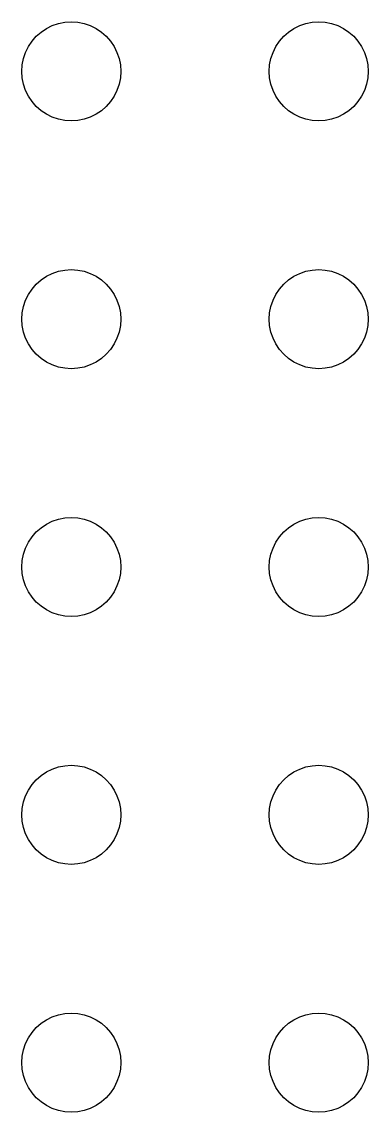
# Model space of a CAD drawing. Header units: metres. Extents: x -149 to 149, y -149 to 149.
# Drawn here: x -70.5 to -49.5, y 4.5 to 70.5 of the extents above; entities that cross this region are included whole.
import ezdxf

# ---------------------------------------------------------------- set-up
doc = ezdxf.new("R2010")
doc.units = ezdxf.units.M

msp = doc.modelspace()

# ---------------------------------------------------------------- linework, layer by layer
for p, q in [((-69.3263, 69.8801), (-69, 70.0981)), ((-69, 70.0981), (-68.648, 70.2716)), ((-68.648, 70.2716), (-68.2765, 70.3978)), ((-68.2765, 70.3978), (-67.8916, 70.4743)), ((-67.8916, 70.4743), (-67.5, 70.5)), ((-67.5, 70.5), (-67.1084, 70.4743)), ((-67.1084, 70.4743), (-66.7235, 70.3978)), ((-66.7235, 70.3978), (-66.3519, 70.2716)), ((-66.3519, 70.2716), (-66, 70.0981)), ((-66, 70.0981), (-65.6737, 69.8801)), ((-54.3263, 69.8801), (-54, 70.0981)), ((-54, 70.0981), (-53.648, 70.2716)), ((-53.648, 70.2716), (-53.2765, 70.3978)), ((-53.2765, 70.3978), (-52.8916, 70.4743)), ((-52.8916, 70.4743), (-52.5, 70.5)), ((-52.5, 70.5), (-52.1084, 70.4743)), ((-52.1084, 70.4743), (-51.7235, 70.3978)), ((-51.7235, 70.3978), (-51.3519, 70.2716)), ((-51.3519, 70.2716), (-51, 70.0981)), ((-51, 70.0981), (-50.6737, 69.8801)), ((-70.0981, 69), (-69.8801, 69.3263)), ((-69.8801, 69.3263), (-69.6213, 69.6213)), ((-69.6213, 69.6213), (-69.3263, 69.8801)), ((-65.6737, 69.8801), (-65.3787, 69.6213)), ((-65.3787, 69.6213), (-65.1199, 69.3263)), ((-65.1199, 69.3263), (-64.9019, 69)), ((-55.0981, 69), (-54.8801, 69.3263)), ((-54.8801, 69.3263), (-54.6213, 69.6213)), ((-54.6213, 69.6213), (-54.3263, 69.8801)), ((-50.6737, 69.8801), (-50.3787, 69.6213)), ((-50.3787, 69.6213), (-50.1199, 69.3263)), ((-50.1199, 69.3263), (-49.9019, 69)), ((-70.3978, 68.2765), (-70.2716, 68.648)), ((-70.2716, 68.648), (-70.0981, 69)), ((-64.9019, 69), (-64.7284, 68.648)), ((-64.7284, 68.648), (-64.6022, 68.2765)), ((-55.3978, 68.2765), (-55.2716, 68.648)), ((-55.2716, 68.648), (-55.0981, 69)), ((-49.9019, 69), (-49.7284, 68.648)), ((-49.7284, 68.648), (-49.6022, 68.2765)), ((-70.4743, 67.8916), (-70.3978, 68.2765)), ((-64.6022, 68.2765), (-64.5257, 67.8916)), ((-55.4743, 67.8916), (-55.3978, 68.2765)), ((-49.6022, 68.2765), (-49.5257, 67.8916)), ((-70.5, 67.5), (-70.4743, 67.8916)), ((-70.4743, 67.1084), (-70.5, 67.5)), ((-64.5257, 67.8916), (-64.5, 67.5)), ((-64.5, 67.5), (-64.5257, 67.1084)), ((-55.5, 67.5), (-55.4743, 67.8916)), ((-55.4743, 67.1084), (-55.5, 67.5)), ((-49.5257, 67.8916), (-49.5, 67.5)), ((-49.5, 67.5), (-49.5257, 67.1084)), ((-70.3978, 66.7235), (-70.4743, 67.1084)), ((-70.2716, 66.3519), (-70.3978, 66.7235)), ((-64.6022, 66.7235), (-64.7284, 66.3519)), ((-64.5257, 67.1084), (-64.6022, 66.7235)), ((-55.3978, 66.7235), (-55.4743, 67.1084)), ((-55.2716, 66.3519), (-55.3978, 66.7235)), ((-49.6022, 66.7235), (-49.7284, 66.3519)), ((-49.5257, 67.1084), (-49.6022, 66.7235)), ((-70.0981, 66), (-70.2716, 66.3519)), ((-69.8801, 65.6737), (-70.0981, 66)), ((-64.9019, 66), (-65.1199, 65.6737)), ((-64.7284, 66.3519), (-64.9019, 66)), ((-55.0981, 66), (-55.2716, 66.3519)), ((-54.8801, 65.6737), (-55.0981, 66)), ((-49.9019, 66), (-50.1199, 65.6737)), ((-49.7284, 66.3519), (-49.9019, 66)), ((-69.6213, 65.3787), (-69.8801, 65.6737)), ((-69.3263, 65.1199), (-69.6213, 65.3787)), ((-65.3787, 65.3787), (-65.6737, 65.1199)), ((-65.1199, 65.6737), (-65.3787, 65.3787)), ((-54.6213, 65.3787), (-54.8801, 65.6737)), ((-54.3263, 65.1199), (-54.6213, 65.3787)), ((-50.3787, 65.3787), (-50.6737, 65.1199)), ((-50.1199, 65.6737), (-50.3787, 65.3787)), ((-69, 64.9019), (-69.3263, 65.1199)), ((-68.648, 64.7284), (-69, 64.9019)), ((-68.2765, 64.6022), (-68.648, 64.7284)), ((-66.3519, 64.7284), (-66.7235, 64.6022)), ((-66, 64.9019), (-66.3519, 64.7284)), ((-65.6737, 65.1199), (-66, 64.9019)), ((-54, 64.9019), (-54.3263, 65.1199)), ((-53.648, 64.7284), (-54, 64.9019)), ((-53.2765, 64.6022), (-53.648, 64.7284)), ((-51.3519, 64.7284), (-51.7235, 64.6022)), ((-51, 64.9019), (-51.3519, 64.7284)), ((-50.6737, 65.1199), (-51, 64.9019)), ((-67.8916, 64.5257), (-68.2765, 64.6022)), ((-67.5, 64.5), (-67.8916, 64.5257)), ((-67.1084, 64.5257), (-67.5, 64.5)), ((-66.7235, 64.6022), (-67.1084, 64.5257)), ((-52.8916, 64.5257), (-53.2765, 64.6022)), ((-52.5, 64.5), (-52.8916, 64.5257)), ((-52.1084, 64.5257), (-52.5, 64.5)), ((-51.7235, 64.6022), (-52.1084, 64.5257)), ((-68.2765, 55.3978), (-67.8916, 55.4743)), ((-67.8916, 55.4743), (-67.5, 55.5)), ((-67.5, 55.5), (-67.1084, 55.4743)), ((-67.1084, 55.4743), (-66.7235, 55.3978)), ((-53.2765, 55.3978), (-52.8916, 55.4743)), ((-52.8916, 55.4743), (-52.5, 55.5)), ((-52.5, 55.5), (-52.1084, 55.4743)), ((-52.1084, 55.4743), (-51.7235, 55.3978)), ((-69.6213, 54.6213), (-69.3263, 54.8801)), ((-69.3263, 54.8801), (-69, 55.0981)), ((-69, 55.0981), (-68.648, 55.2716)), ((-68.648, 55.2716), (-68.2765, 55.3978)), ((-66.7235, 55.3978), (-66.3519, 55.2716)), ((-66.3519, 55.2716), (-66, 55.0981)), ((-66, 55.0981), (-65.6737, 54.8801)), ((-65.6737, 54.8801), (-65.3787, 54.6213)), ((-54.6213, 54.6213), (-54.3263, 54.8801)), ((-54.3263, 54.8801), (-54, 55.0981)), ((-54, 55.0981), (-53.648, 55.2716)), ((-53.648, 55.2716), (-53.2765, 55.3978)), ((-51.7235, 55.3978), (-51.3519, 55.2716)), ((-51.3519, 55.2716), (-51, 55.0981)), ((-51, 55.0981), (-50.6737, 54.8801)), ((-50.6737, 54.8801), (-50.3787, 54.6213)), ((-70.0981, 54), (-69.8801, 54.3263)), ((-69.8801, 54.3263), (-69.6213, 54.6213)), ((-65.3787, 54.6213), (-65.1199, 54.3263)), ((-65.1199, 54.3263), (-64.9019, 54)), ((-55.0981, 54), (-54.8801, 54.3263)), ((-54.8801, 54.3263), (-54.6213, 54.6213)), ((-50.3787, 54.6213), (-50.1199, 54.3263)), ((-50.1199, 54.3263), (-49.9019, 54)), ((-70.3978, 53.2765), (-70.2716, 53.648)), ((-70.2716, 53.648), (-70.0981, 54)), ((-64.9019, 54), (-64.7284, 53.648)), ((-64.7284, 53.648), (-64.6022, 53.2765)), ((-55.3978, 53.2765), (-55.2716, 53.648)), ((-55.2716, 53.648), (-55.0981, 54)), ((-49.9019, 54), (-49.7284, 53.648)), ((-49.7284, 53.648), (-49.6022, 53.2765)), ((-70.5, 52.5), (-70.4743, 52.8916)), ((-70.4743, 52.8916), (-70.3978, 53.2765)), ((-64.6022, 53.2765), (-64.5257, 52.8916)), ((-64.5257, 52.8916), (-64.5, 52.5)), ((-55.5, 52.5), (-55.4743, 52.8916)), ((-55.4743, 52.8916), (-55.3978, 53.2765)), ((-49.6022, 53.2765), (-49.5257, 52.8916)), ((-49.5257, 52.8916), (-49.5, 52.5)), ((-70.4743, 52.1084), (-70.5, 52.5)), ((-64.5, 52.5), (-64.5257, 52.1084)), ((-55.4743, 52.1084), (-55.5, 52.5)), ((-49.5, 52.5), (-49.5257, 52.1084)), ((-70.3978, 51.7235), (-70.4743, 52.1084)), ((-70.2716, 51.3519), (-70.3978, 51.7235)), ((-64.6022, 51.7235), (-64.7284, 51.3519)), ((-64.5257, 52.1084), (-64.6022, 51.7235)), ((-55.3978, 51.7235), (-55.4743, 52.1084)), ((-55.2716, 51.3519), (-55.3978, 51.7235)), ((-49.6022, 51.7235), (-49.7284, 51.3519)), ((-49.5257, 52.1084), (-49.6022, 51.7235)), ((-70.0981, 51), (-70.2716, 51.3519)), ((-69.8801, 50.6737), (-70.0981, 51)), ((-64.9019, 51), (-65.1199, 50.6737)), ((-64.7284, 51.3519), (-64.9019, 51)), ((-55.0981, 51), (-55.2716, 51.3519)), ((-54.8801, 50.6737), (-55.0981, 51)), ((-49.9019, 51), (-50.1199, 50.6737)), ((-49.7284, 51.3519), (-49.9019, 51)), ((-69.6213, 50.3787), (-69.8801, 50.6737)), ((-69.3263, 50.1199), (-69.6213, 50.3787)), ((-65.3787, 50.3787), (-65.6737, 50.1199)), ((-65.1199, 50.6737), (-65.3787, 50.3787)), ((-54.6213, 50.3787), (-54.8801, 50.6737)), ((-54.3263, 50.1199), (-54.6213, 50.3787)), ((-50.3787, 50.3787), (-50.6737, 50.1199)), ((-50.1199, 50.6737), (-50.3787, 50.3787)), ((-69, 49.9019), (-69.3263, 50.1199)), ((-68.648, 49.7284), (-69, 49.9019)), ((-68.2765, 49.6022), (-68.648, 49.7284)), ((-67.8916, 49.5257), (-68.2765, 49.6022)), ((-67.5, 49.5), (-67.8916, 49.5257)), ((-67.1084, 49.5257), (-67.5, 49.5)), ((-66.7235, 49.6022), (-67.1084, 49.5257)), ((-66.3519, 49.7284), (-66.7235, 49.6022)), ((-66, 49.9019), (-66.3519, 49.7284)), ((-65.6737, 50.1199), (-66, 49.9019)), ((-54, 49.9019), (-54.3263, 50.1199)), ((-53.648, 49.7284), (-54, 49.9019)), ((-53.2765, 49.6022), (-53.648, 49.7284)), ((-52.8916, 49.5257), (-53.2765, 49.6022)), ((-52.5, 49.5), (-52.8916, 49.5257)), ((-52.1084, 49.5257), (-52.5, 49.5)), ((-51.7235, 49.6022), (-52.1084, 49.5257)), ((-51.3519, 49.7284), (-51.7235, 49.6022)), ((-51, 49.9019), (-51.3519, 49.7284)), ((-50.6737, 50.1199), (-51, 49.9019)), ((-69, 40.0981), (-68.648, 40.2716)), ((-68.648, 40.2716), (-68.2765, 40.3978)), ((-68.2765, 40.3978), (-67.8916, 40.4743)), ((-67.8916, 40.4743), (-67.5, 40.5)), ((-67.5, 40.5), (-67.1084, 40.4743)), ((-67.1084, 40.4743), (-66.7235, 40.3978)), ((-66.7235, 40.3978), (-66.3519, 40.2716)), ((-66.3519, 40.2716), (-66, 40.0981)), ((-54, 40.0981), (-53.648, 40.2716)), ((-53.648, 40.2716), (-53.2765, 40.3978)), ((-53.2765, 40.3978), (-52.8916, 40.4743)), ((-52.8916, 40.4743), (-52.5, 40.5)), ((-52.5, 40.5), (-52.1084, 40.4743)), ((-52.1084, 40.4743), (-51.7235, 40.3978)), ((-51.7235, 40.3978), (-51.3519, 40.2716)), ((-51.3519, 40.2716), (-51, 40.0981)), ((-69.8801, 39.3263), (-69.6213, 39.6213)), ((-69.6213, 39.6213), (-69.3263, 39.8801)), ((-69.3263, 39.8801), (-69, 40.0981)), ((-66, 40.0981), (-65.6737, 39.8801)), ((-65.6737, 39.8801), (-65.3787, 39.6213)), ((-65.3787, 39.6213), (-65.1199, 39.3263)), ((-54.8801, 39.3263), (-54.6213, 39.6213)), ((-54.6213, 39.6213), (-54.3263, 39.8801)), ((-54.3263, 39.8801), (-54, 40.0981)), ((-51, 40.0981), (-50.6737, 39.8801)), ((-50.6737, 39.8801), (-50.3787, 39.6213)), ((-50.3787, 39.6213), (-50.1199, 39.3263)), ((-70.2716, 38.648), (-70.0981, 39)), ((-70.0981, 39), (-69.8801, 39.3263)), ((-65.1199, 39.3263), (-64.9019, 39)), ((-64.9019, 39), (-64.7284, 38.648)), ((-55.2716, 38.648), (-55.0981, 39)), ((-55.0981, 39), (-54.8801, 39.3263)), ((-50.1199, 39.3263), (-49.9019, 39)), ((-49.9019, 39), (-49.7284, 38.648)), ((-70.3978, 38.2765), (-70.2716, 38.648)), ((-64.7284, 38.648), (-64.6022, 38.2765)), ((-55.3978, 38.2765), (-55.2716, 38.648)), ((-49.7284, 38.648), (-49.6022, 38.2765)), ((-70.5, 37.5), (-70.4743, 37.8916)), ((-70.4743, 37.8916), (-70.3978, 38.2765)), ((-64.6022, 38.2765), (-64.5257, 37.8916)), ((-64.5257, 37.8916), (-64.5, 37.5)), ((-55.5, 37.5), (-55.4743, 37.8916)), ((-55.4743, 37.8916), (-55.3978, 38.2765)), ((-49.6022, 38.2765), (-49.5257, 37.8916)), ((-49.5257, 37.8916), (-49.5, 37.5)), ((-70.4743, 37.1084), (-70.5, 37.5)), ((-70.3978, 36.7235), (-70.4743, 37.1084)), ((-64.5257, 37.1084), (-64.6022, 36.7235)), ((-64.5, 37.5), (-64.5257, 37.1084)), ((-55.4743, 37.1084), (-55.5, 37.5)), ((-55.3978, 36.7235), (-55.4743, 37.1084)), ((-49.5257, 37.1084), (-49.6022, 36.7235)), ((-49.5, 37.5), (-49.5257, 37.1084)), ((-70.2716, 36.3519), (-70.3978, 36.7235)), ((-70.0981, 36), (-70.2716, 36.3519)), ((-64.7284, 36.3519), (-64.9019, 36)), ((-64.6022, 36.7235), (-64.7284, 36.3519)), ((-55.2716, 36.3519), (-55.3978, 36.7235)), ((-55.0981, 36), (-55.2716, 36.3519)), ((-49.7284, 36.3519), (-49.9019, 36)), ((-49.6022, 36.7235), (-49.7284, 36.3519)), ((-69.8801, 35.6737), (-70.0981, 36)), ((-69.6213, 35.3787), (-69.8801, 35.6737)), ((-65.1199, 35.6737), (-65.3787, 35.3787)), ((-64.9019, 36), (-65.1199, 35.6737)), ((-54.8801, 35.6737), (-55.0981, 36)), ((-54.6213, 35.3787), (-54.8801, 35.6737)), ((-50.1199, 35.6737), (-50.3787, 35.3787)), ((-49.9019, 36), (-50.1199, 35.6737)), ((-69.3263, 35.1199), (-69.6213, 35.3787)), ((-69, 34.9019), (-69.3263, 35.1199)), ((-65.6737, 35.1199), (-66, 34.9019)), ((-65.3787, 35.3787), (-65.6737, 35.1199)), ((-54.3263, 35.1199), (-54.6213, 35.3787)), ((-54, 34.9019), (-54.3263, 35.1199)), ((-50.6737, 35.1199), (-51, 34.9019)), ((-50.3787, 35.3787), (-50.6737, 35.1199)), ((-68.648, 34.7284), (-69, 34.9019)), ((-68.2765, 34.6022), (-68.648, 34.7284)), ((-67.8916, 34.5257), (-68.2765, 34.6022)), ((-67.5, 34.5), (-67.8916, 34.5257)), ((-67.1084, 34.5257), (-67.5, 34.5)), ((-66.7235, 34.6022), (-67.1084, 34.5257)), ((-66.3519, 34.7284), (-66.7235, 34.6022)), ((-66, 34.9019), (-66.3519, 34.7284)), ((-53.648, 34.7284), (-54, 34.9019)), ((-53.2765, 34.6022), (-53.648, 34.7284)), ((-52.8916, 34.5257), (-53.2765, 34.6022)), ((-52.5, 34.5), (-52.8916, 34.5257)), ((-52.1084, 34.5257), (-52.5, 34.5)), ((-51.7235, 34.6022), (-52.1084, 34.5257)), ((-51.3519, 34.7284), (-51.7235, 34.6022)), ((-51, 34.9019), (-51.3519, 34.7284)), ((-69.3263, 24.8801), (-69, 25.0981)), ((-69, 25.0981), (-68.648, 25.2716)), ((-68.648, 25.2716), (-68.2765, 25.3978)), ((-68.2765, 25.3978), (-67.8916, 25.4743)), ((-67.8916, 25.4743), (-67.5, 25.5)), ((-67.5, 25.5), (-67.1084, 25.4743)), ((-67.1084, 25.4743), (-66.7235, 25.3978)), ((-66.7235, 25.3978), (-66.3519, 25.2716)), ((-66.3519, 25.2716), (-66, 25.0981)), ((-66, 25.0981), (-65.6737, 24.8801)), ((-54.3263, 24.8801), (-54, 25.0981)), ((-54, 25.0981), (-53.648, 25.2716)), ((-53.648, 25.2716), (-53.2765, 25.3978)), ((-53.2765, 25.3978), (-52.8916, 25.4743)), ((-52.8916, 25.4743), (-52.5, 25.5)), ((-52.5, 25.5), (-52.1084, 25.4743)), ((-52.1084, 25.4743), (-51.7235, 25.3978)), ((-51.7235, 25.3978), (-51.3519, 25.2716)), ((-51.3519, 25.2716), (-51, 25.0981)), ((-51, 25.0981), (-50.6737, 24.8801)), ((-69.8801, 24.3263), (-69.6213, 24.6213)), ((-69.6213, 24.6213), (-69.3263, 24.8801)), ((-65.6737, 24.8801), (-65.3787, 24.6213)), ((-65.3787, 24.6213), (-65.1199, 24.3263)), ((-54.8801, 24.3263), (-54.6213, 24.6213)), ((-54.6213, 24.6213), (-54.3263, 24.8801)), ((-50.6737, 24.8801), (-50.3787, 24.6213)), ((-50.3787, 24.6213), (-50.1199, 24.3263)), ((-70.2716, 23.648), (-70.0981, 24)), ((-70.0981, 24), (-69.8801, 24.3263)), ((-65.1199, 24.3263), (-64.9019, 24)), ((-64.9019, 24), (-64.7284, 23.648)), ((-55.2716, 23.648), (-55.0981, 24)), ((-55.0981, 24), (-54.8801, 24.3263)), ((-50.1199, 24.3263), (-49.9019, 24)), ((-49.9019, 24), (-49.7284, 23.648)), ((-70.4743, 22.8916), (-70.3978, 23.2764)), ((-70.3978, 23.2764), (-70.2716, 23.648)), ((-64.7284, 23.648), (-64.6022, 23.2764)), ((-64.6022, 23.2764), (-64.5257, 22.8916)), ((-55.4743, 22.8916), (-55.3978, 23.2764)), ((-55.3978, 23.2764), (-55.2716, 23.648)), ((-49.7284, 23.648), (-49.6022, 23.2764)), ((-49.6022, 23.2764), (-49.5257, 22.8916)), ((-70.5, 22.5), (-70.4743, 22.8916)), ((-70.4743, 22.1084), (-70.5, 22.5)), ((-64.5257, 22.8916), (-64.5, 22.5)), ((-64.5, 22.5), (-64.5257, 22.1084)), ((-55.5, 22.5), (-55.4743, 22.8916)), ((-55.4743, 22.1084), (-55.5, 22.5)), ((-49.5257, 22.8916), (-49.5, 22.5)), ((-49.5, 22.5), (-49.5257, 22.1084)), ((-70.3978, 21.7235), (-70.4743, 22.1084)), ((-64.5257, 22.1084), (-64.6022, 21.7235)), ((-55.3978, 21.7235), (-55.4743, 22.1084)), ((-49.5257, 22.1084), (-49.6022, 21.7235)), ((-70.2716, 21.3519), (-70.3978, 21.7235)), ((-70.0981, 21), (-70.2716, 21.3519)), ((-64.7284, 21.3519), (-64.9019, 21)), ((-64.6022, 21.7235), (-64.7284, 21.3519)), ((-55.2716, 21.3519), (-55.3978, 21.7235)), ((-55.0981, 21), (-55.2716, 21.3519)), ((-49.7284, 21.3519), (-49.9019, 21)), ((-49.6022, 21.7235), (-49.7284, 21.3519)), ((-69.8801, 20.6737), (-70.0981, 21)), ((-69.6213, 20.3787), (-69.8801, 20.6737)), ((-65.1199, 20.6737), (-65.3787, 20.3787)), ((-64.9019, 21), (-65.1199, 20.6737)), ((-54.8801, 20.6737), (-55.0981, 21)), ((-54.6213, 20.3787), (-54.8801, 20.6737)), ((-50.1199, 20.6737), (-50.3787, 20.3787)), ((-49.9019, 21), (-50.1199, 20.6737)), ((-69.3263, 20.1199), (-69.6213, 20.3787)), ((-69, 19.9019), (-69.3263, 20.1199)), ((-68.648, 19.7283), (-69, 19.9019)), ((-66, 19.9019), (-66.3519, 19.7283)), ((-65.6737, 20.1199), (-66, 19.9019)), ((-65.3787, 20.3787), (-65.6737, 20.1199)), ((-54.3263, 20.1199), (-54.6213, 20.3787)), ((-54, 19.9019), (-54.3263, 20.1199)), ((-53.648, 19.7283), (-54, 19.9019)), ((-51, 19.9019), (-51.3519, 19.7283)), ((-50.6737, 20.1199), (-51, 19.9019)), ((-50.3787, 20.3787), (-50.6737, 20.1199)), ((-68.2765, 19.6022), (-68.648, 19.7283)), ((-67.8916, 19.5257), (-68.2765, 19.6022)), ((-67.5, 19.5), (-67.8916, 19.5257)), ((-67.1084, 19.5257), (-67.5, 19.5)), ((-66.7235, 19.6022), (-67.1084, 19.5257)), ((-66.3519, 19.7283), (-66.7235, 19.6022)), ((-53.2765, 19.6022), (-53.648, 19.7283)), ((-52.8916, 19.5257), (-53.2765, 19.6022)), ((-52.5, 19.5), (-52.8916, 19.5257)), ((-52.1084, 19.5257), (-52.5, 19.5)), ((-51.7235, 19.6022), (-52.1084, 19.5257)), ((-51.3519, 19.7283), (-51.7235, 19.6022)), ((-69.3263, 9.88005), (-69, 10.0981)), ((-69, 10.0981), (-68.648, 10.2716)), ((-68.648, 10.2716), (-68.2765, 10.3978)), ((-68.2765, 10.3978), (-67.8916, 10.4743)), ((-67.8916, 10.4743), (-67.5, 10.5)), ((-67.5, 10.5), (-67.1084, 10.4743)), ((-67.1084, 10.4743), (-66.7235, 10.3978)), ((-66.7235, 10.3978), (-66.3519, 10.2716)), ((-66.3519, 10.2716), (-66, 10.0981)), ((-66, 10.0981), (-65.6737, 9.88005)), ((-54.3263, 9.88005), (-54, 10.0981)), ((-54, 10.0981), (-53.648, 10.2716)), ((-53.648, 10.2716), (-53.2765, 10.3978)), ((-53.2765, 10.3978), (-52.8916, 10.4743)), ((-52.8916, 10.4743), (-52.5, 10.5)), ((-52.5, 10.5), (-52.1084, 10.4743)), ((-52.1084, 10.4743), (-51.7235, 10.3978)), ((-51.7235, 10.3978), (-51.3519, 10.2716)), ((-51.3519, 10.2716), (-51, 10.0981)), ((-51, 10.0981), (-50.6737, 9.88005)), ((-70.0981, 9), (-69.8801, 9.32628)), ((-69.8801, 9.32628), (-69.6213, 9.62131)), ((-69.6213, 9.62131), (-69.3263, 9.88005)), ((-65.6737, 9.88005), (-65.3787, 9.62131)), ((-65.3787, 9.62131), (-65.1199, 9.32628)), ((-65.1199, 9.32628), (-64.9019, 9)), ((-55.0981, 9), (-54.8801, 9.32628)), ((-54.8801, 9.32628), (-54.6213, 9.62131)), ((-54.6213, 9.62131), (-54.3263, 9.88005)), ((-50.6737, 9.88005), (-50.3787, 9.62131)), ((-50.3787, 9.62131), (-50.1199, 9.32628)), ((-50.1199, 9.32628), (-49.9019, 9)), ((-70.3978, 8.27644), (-70.2716, 8.64804)), ((-70.2716, 8.64804), (-70.0981, 9)), ((-64.9019, 9), (-64.7284, 8.64804)), ((-64.7284, 8.64804), (-64.6022, 8.27644)), ((-55.3978, 8.27644), (-55.2716, 8.64804)), ((-55.2716, 8.64804), (-55.0981, 9)), ((-49.9019, 9), (-49.7284, 8.64804)), ((-49.7284, 8.64804), (-49.6022, 8.27644)), ((-70.4743, 7.89157), (-70.3978, 8.27644)), ((-64.6022, 8.27644), (-64.5257, 7.89157)), ((-55.4743, 7.89157), (-55.3978, 8.27644)), ((-49.6022, 8.27644), (-49.5257, 7.89157)), ((-70.5, 7.5), (-70.4743, 7.89157)), ((-70.4743, 7.10841), (-70.5, 7.5)), ((-64.5257, 7.89157), (-64.5, 7.5)), ((-64.5, 7.5), (-64.5257, 7.10841)), ((-55.5, 7.5), (-55.4743, 7.89157)), ((-55.4743, 7.10841), (-55.5, 7.5)), ((-49.5257, 7.89157), (-49.5, 7.5)), ((-49.5, 7.5), (-49.5257, 7.10841)), ((-70.3978, 6.72354), (-70.4743, 7.10841)), ((-70.2716, 6.35194), (-70.3978, 6.72354)), ((-64.6022, 6.72354), (-64.7284, 6.35194)), ((-64.5257, 7.10841), (-64.6022, 6.72354)), ((-55.3978, 6.72354), (-55.4743, 7.10841)), ((-55.2716, 6.35194), (-55.3978, 6.72354)), ((-49.6022, 6.72354), (-49.7284, 6.35194)), ((-49.5257, 7.10841), (-49.6022, 6.72354)), ((-70.0981, 6), (-70.2716, 6.35194)), ((-69.8801, 5.67371), (-70.0981, 6)), ((-64.9019, 6), (-65.1199, 5.67371)), ((-64.7284, 6.35194), (-64.9019, 6)), ((-55.0981, 6), (-55.2716, 6.35194)), ((-54.8801, 5.67371), (-55.0981, 6)), ((-49.9019, 6), (-50.1199, 5.67371)), ((-49.7284, 6.35194), (-49.9019, 6)), ((-69.6213, 5.37868), (-69.8801, 5.67371)), ((-69.3263, 5.11993), (-69.6213, 5.37868)), ((-65.3787, 5.37868), (-65.6737, 5.11993)), ((-65.1199, 5.67371), (-65.3787, 5.37868)), ((-54.6213, 5.37868), (-54.8801, 5.67371)), ((-54.3263, 5.11993), (-54.6213, 5.37868)), ((-50.3787, 5.37868), (-50.6737, 5.11993)), ((-50.1199, 5.67371), (-50.3787, 5.37868)), ((-69, 4.90192), (-69.3263, 5.11993)), ((-68.648, 4.72835), (-69, 4.90192)), ((-68.2765, 4.60222), (-68.648, 4.72835)), ((-66.3519, 4.72835), (-66.7235, 4.60222)), ((-66, 4.90192), (-66.3519, 4.72835)), ((-65.6737, 5.11993), (-66, 4.90192)), ((-54, 4.90192), (-54.3263, 5.11993)), ((-53.648, 4.72835), (-54, 4.90192)), ((-53.2765, 4.60222), (-53.648, 4.72835)), ((-51.3519, 4.72835), (-51.7235, 4.60222)), ((-51, 4.90192), (-51.3519, 4.72835)), ((-50.6737, 5.11993), (-51, 4.90192)), ((-67.8916, 4.52567), (-68.2765, 4.60222)), ((-67.5, 4.5), (-67.8916, 4.52567)), ((-67.1084, 4.52567), (-67.5, 4.5)), ((-66.7235, 4.60222), (-67.1084, 4.52567)), ((-52.8916, 4.52567), (-53.2765, 4.60222)), ((-52.5, 4.5), (-52.8916, 4.52567)), ((-52.1084, 4.52567), (-52.5, 4.5)), ((-51.7235, 4.60222), (-52.1084, 4.52567))]:
    msp.add_line(p, q)

doc.saveas('drawing.dxf')
